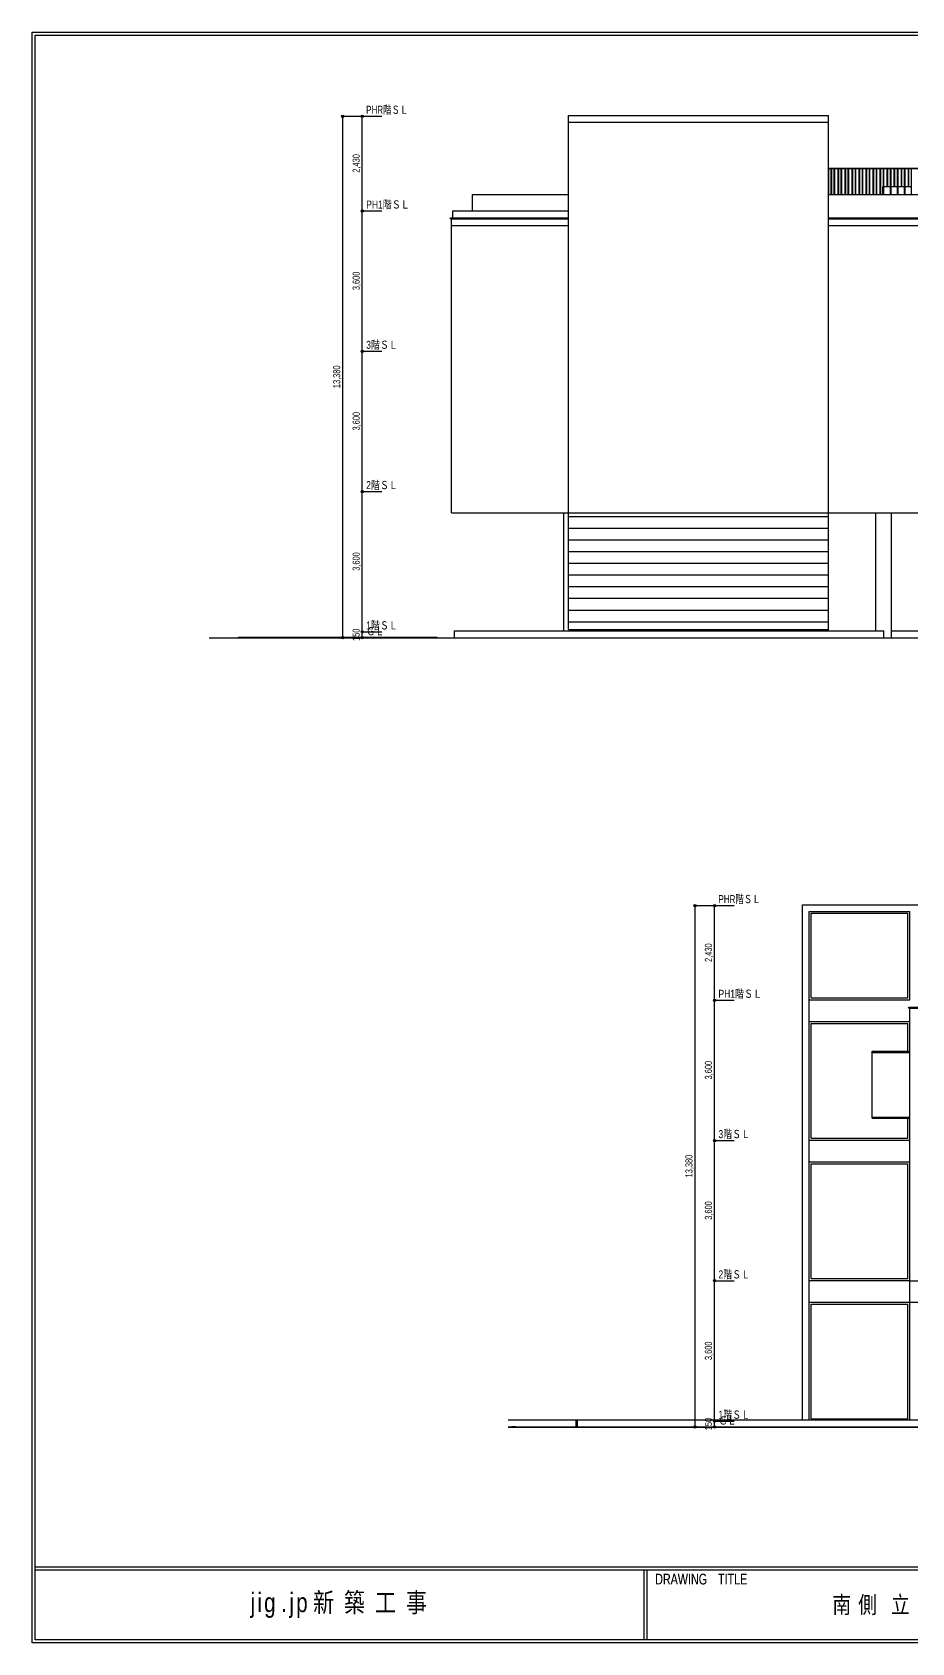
# Model space of a CAD drawing. Units: millimetres at full size, sheet at 1:150. Extents: x -30038 to 30038, y -20812 to 20512.
# Drawn here: x -30038 to -7479, y -20812 to 20512 of the extents above; entities that cross this region are included whole.
import ezdxf
from ezdxf.enums import TextEntityAlignment as Align

# ---------------------------------------------------------------- set-up
doc = ezdxf.new("R2010")
doc.units = ezdxf.units.MM
doc.header["$LTSCALE"] = 150
doc.header["$PDMODE"] = 32
doc.header["$PDSIZE"] = 60
for name, color, linetype in [('0-0_ﾚｲﾔ-0', 4, 'Continuous'), ('0-5_ﾚｲﾔ-5', 3, 'Continuous'), ('0-6_ﾚｲﾔ-6', 4, 'Continuous')]:
    doc.layers.add(name, color=color, linetype=linetype)
doc.styles.add('游ゴシック Light', font='')
doc.styles.get('游ゴシック Light').set_extended_font_data('游ゴシック Light')

msp = doc.modelspace()

# ---------------------------------------------------------------- linework, layer by layer
at = {"layer": '0-0_ﾚｲﾔ-0'}
for p, q in [((-30037.5, 20512.5), (30037.5, 20512.5)), ((-30037.5, -20812.5), (-30037.5, 20512.5)), ((-29962.5, 20437.5), (29962.5, 20437.5)), ((-29962.5, -20737.5), (-29962.5, 20437.5)), ((-29962.5, -18862.5), (29962.5, -18862.5)), ((-29962.5, -18937.5), (29962.5, -18937.5)), ((-14350, -18937.5), (-14350, -20737.5)), ((-14275, -18937.5), (-14275, -20737.5)), ((30037.5, -20812.5), (-30037.5, -20812.5)), ((29962.5, -20737.5), (-29962.5, -20737.5))]:
    msp.add_line(p, q, dxfattribs=at)
at = {"layer": '0-5_ﾚｲﾔ-5', "color": 4}
for p, q in [((-22072.6, 18357), (-21572.6, 18357)), ((-22072.6, 4977), (-22072.6, 18357)), ((-21572.6, 18357), (-21072.6, 18357)), ((-21572.6, 15927), (-21572.6, 18357)), ((-16282.6, 18207), (-9614.6, 18207)), ((-9614.6, 18207), (-9614.6, 18375)), ((-8191.1, 16557), (-8026.1, 16557)), ((-8011.1, 16557), (-7846.1, 16557)), ((-7831.1, 16557), (-7666.1, 16557)), ((-7651.1, 16557), (-7486.1, 16557)), ((-16282.6, 15927), (-16282.6, 16352)), ((-9614.6, 16352), (18351.4, 16352)), ((-21572.6, 15927), (-21072.6, 15927)), ((-21572.6, 12327), (-21572.6, 15927)), ((-21572.6, 15927), (-21072.6, 15927)), ((-19312.6, 15722), (-16282.6, 15722)), ((-19282.6, 15557), (-19282.6, 15722)), ((-19248.6, 15752), (-19248.6, 15927)), ((-19248.6, 15927), (-16282.6, 15927)), ((-19248.6, 15752), (-19248.6, 15927)), ((-16282.6, 15377), (-16282.6, 15937)), ((-9614.6, 15752), (-198.6, 15752)), ((-9614.6, 15722), (-198.6, 15722)), ((-19282.6, 15557), (-16282.6, 15557)), ((-9614.6, 15557), (-198.6, 15557)), ((-21572.6, 12327), (-21072.6, 12327)), ((-21572.6, 8727), (-21572.6, 12327)), ((-21572.6, 12327), (-21072.6, 12327)), ((-16282.6, 11777), (-16282.6, 12337)), ((-21572.6, 8727), (-21072.6, 8727)), ((-21572.6, 5127), (-21572.6, 8727)), ((-21572.6, 8727), (-21072.6, 8727)), ((-16282.6, 8177), (-16282.6, 8737)), ((-19282.6, 8177), (-19282.6, 8342)), ((-19282.6, 8177), (-16282.6, 8177)), ((-16398.6, 5157), (-16398.6, 8177)), ((-9614.6, 8177), (-198.6, 8177)), ((-8398.6, 5157), (-8398.6, 8177)), ((-7998.6, 4977), (-7998.6, 8177)), ((-22072.6, 4977), (-21572.6, 4977)), ((-21572.6, 5127), (-21072.6, 5127)), ((-21572.6, 5127), (-21072.6, 5127)), ((-21572.6, 4977), (-21572.6, 5127)), ((-21572.6, 4977), (-21072.6, 4977)), ((-19648.6, 4977), (-19648.6, 4987)), ((-8193.6, 4977), (-8193.6, 5157)), ((-7998.6, 5157), (-398.6, 5157)), ((-13037.8, -1895), (-12537.8, -1895)), ((-13037.8, -15275), (-13037.8, -1895)), ((-12537.8, -1895), (-12037.8, -1895)), ((-12537.8, -4325), (-12537.8, -1895)), ((-10109.8, -2045), (-7527.8, -2045)), ((-10059.8, -4265), (-10059.8, -2095)), ((-10059.8, -2095), (-7577.8, -2095)), ((-12537.8, -4325), (-12037.8, -4325)), ((-12537.8, -7925), (-12537.8, -4325)), ((-12537.8, -4325), (-12037.8, -4325)), ((-10109.8, -4315), (-7527.8, -4315)), ((-7557.8, -4530), (11170.2, -4530)), ((-7527.8, -4695), (-7527.8, -4530)), ((-10109.8, -4875), (-7527.8, -4875)), ((-10059.8, -7865), (-10059.8, -4925)), ((-10059.8, -4925), (-7577.8, -4925)), ((-7577.8, -5635), (-7577.8, -4925)), ((-7527.8, -5635), (-7527.8, -4875)), ((-7527.8, -4925), (-7527.8, -4875)), ((-7527.8, -4925), (-7527.8, -4875)), ((-7527.8, -5635), (-7527.8, -4875)), ((-8493.8, -5665), (-7527.8, -5665)), ((-8493.8, -7355), (-7527.8, -7355)), ((-8493.8, -7355), (-7527.8, -7355)), ((-7577.8, -7865), (-7577.8, -7355)), ((-7527.8, -7895), (-7527.8, -7355)), ((-7527.8, -7895), (-7527.8, -7355)), ((-12537.8, -7925), (-12037.8, -7925)), ((-12537.8, -11525), (-12537.8, -7925)), ((-12537.8, -7925), (-12037.8, -7925)), ((-10109.8, -7915), (-7527.8, -7915)), ((-10059.8, -7865), (-7577.8, -7865)), ((-7527.8, -7915), (-7527.8, -7865)), ((-7527.8, -7915), (-7527.8, -7865)), ((-10109.8, -8475), (-7527.8, -8475)), ((-10059.8, -8525), (-7577.8, -8525)), ((-10059.8, -11465), (-10059.8, -8525)), ((-7577.8, -11465), (-7577.8, -8525)), ((-7527.8, -8525), (-7527.8, -8475)), ((-7527.8, -11495), (-7527.8, -8475)), ((-12537.8, -11525), (-12037.8, -11525)), ((-12537.8, -15125), (-12537.8, -11525)), ((-12537.8, -11525), (-12037.8, -11525)), ((-10109.8, -11515), (-7527.8, -11515)), ((-10059.8, -11465), (-7577.8, -11465)), ((-10109.8, -12075), (-7527.8, -12075)), ((-10059.8, -12125), (-7577.8, -12125)), ((-10059.8, -15065), (-10059.8, -12125)), ((-7577.8, -15065), (-7577.8, -12125)), ((-7527.8, -12075), (11140.2, -12075)), ((-17833.3, -15095), (-16084.4, -15095)), ((-17833.3, -15275), (-17743.8, -15275)), ((-17743.8, -15275), (-17643.8, -15275)), ((-17643.8, -15275), (-17643.8, -15265)), ((-17643.8, -15275), (-16148, -15275)), ((-16084.4, -15275), (-16081.8, -15275)), ((-16081.8, -15275), (-16081.8, -15095)), ((-16050.7, -15275), (-16050.7, -15125)), ((-16048.1, -15275), (-16048.1, -15095)), ((-16048.1, -15275), (-2068.8, -15275)), ((-13037.8, -15275), (-12537.8, -15275)), ((-12537.8, -15125), (-12037.8, -15125)), ((-12537.8, -15125), (-12037.8, -15125)), ((-12537.8, -15275), (-12537.8, -15125)), ((-12537.8, -15275), (-12037.8, -15275)), ((-10109.8, -15095), (-10109.8, -15065)), ((-10059.8, -15065), (-7577.8, -15065))]:
    msp.add_line(p, q, dxfattribs=at)
at = {"layer": '0-5_ﾚｲﾔ-5'}
for p, q in [((-9614.6, 15377), (-9614.6, 18207)), ((-9614.6, 17027), (16276.2, 17027)), ((-9614.6, 17012), (16276.2, 17012)), ((-9603.6, 16352), (-9603.6, 17012)), ((-9546.1, 16352), (-9546.1, 17012)), ((-9531.1, 16352), (-9531.1, 17012)), ((-9466.1, 16352), (-9466.1, 17012)), ((-9451.1, 16352), (-9451.1, 17012)), ((-9366.1, 16352), (-9366.1, 17012)), ((-9351.1, 16352), (-9351.1, 17012)), ((-9286.1, 16352), (-9286.1, 17012)), ((-9271.1, 16352), (-9271.1, 17012)), ((-9186.1, 16352), (-9186.1, 17012)), ((-9171.1, 16352), (-9171.1, 17012)), ((-9106.1, 16352), (-9106.1, 17012)), ((-9091.1, 16352), (-9091.1, 17012)), ((-9006.1, 16352), (-9006.1, 17012)), ((-8991.1, 16352), (-8991.1, 17012)), ((-8926.1, 16352), (-8926.1, 17012)), ((-8911.1, 16352), (-8911.1, 17012)), ((-8826.1, 16352), (-8826.1, 17012)), ((-8811.1, 16352), (-8811.1, 17012)), ((-8746.1, 16352), (-8746.1, 17012)), ((-8731.1, 16352), (-8731.1, 17012)), ((-8646.1, 16352), (-8646.1, 17012)), ((-8631.1, 16352), (-8631.1, 17012)), ((-8566.1, 16352), (-8566.1, 17012)), ((-8551.1, 16352), (-8551.1, 17012)), ((-8466.1, 16352), (-8466.1, 17012)), ((-8451.1, 16352), (-8451.1, 17012)), ((-8386.1, 16352), (-8386.1, 17012)), ((-8371.1, 16352), (-8371.1, 17012)), ((-8286.1, 16352), (-8286.1, 17012)), ((-8271.1, 16352), (-8271.1, 17012)), ((-8206.1, 16352), (-8206.1, 17012)), ((-8191.1, 16352), (-8191.1, 17012)), ((-8106.1, 16557), (-8106.1, 17012)), ((-8091.1, 16557), (-8091.1, 17012)), ((-8026.1, 16352), (-8026.1, 17012)), ((-8011.1, 16352), (-8011.1, 17012)), ((-7926.1, 16557), (-7926.1, 17012)), ((-7911.1, 16557), (-7911.1, 17012)), ((-7846.1, 16352), (-7846.1, 17012)), ((-7831.1, 16352), (-7831.1, 17012)), ((-7746.1, 16557), (-7746.1, 17012)), ((-7731.1, 16557), (-7731.1, 17012)), ((-7666.1, 16352), (-7666.1, 17012)), ((-7651.1, 16352), (-7651.1, 17012)), ((-7566.1, 16557), (-7566.1, 17012)), ((-7551.1, 16557), (-7551.1, 17012)), ((-7486.1, 16352), (-7486.1, 17012)), ((-19282.6, 12327), (-19282.6, 15722)), ((-19282.6, 11777), (-19282.6, 15722)), ((-16282.6, 11777), (-16282.6, 15377)), ((-9614.6, 11777), (-9614.6, 15377)), ((-19282.6, 8177), (-19282.6, 12327)), ((-16282.6, 8177), (-16282.6, 12227)), ((-19282.6, 8177), (-19282.6, 11777)), ((-16282.6, 8177), (-16282.6, 11777)), ((-16282.6, 8177), (-16282.6, 11777)), ((-9614.6, 8177), (-9614.6, 11777)), ((-19282.6, 8177), (-16282.6, 8177)), ((-16282.6, 8177), (-9614.6, 8177)), ((-9614.6, 5187), (-9614.6, 8177)), ((-25500, 4977), (26500, 4977)), ((-25500, 4976), (26500, 4976)), ((-25500, 4975), (26500, 4975)), ((-16282.6, 5187), (-9614.6, 5187)), ((-16268.6, 5157), (-16268.6, 5187)), ((-9614.6, 5157), (-9614.6, 5187)), ((-10277.8, -4875), (-10277.8, -2045)), ((-10109.8, -4875), (-10109.8, -2045)), ((-7527.8, -4315), (-7527.8, -2045)), ((-7527.8, -8475), (-7527.8, -4530)), ((-10277.8, -8475), (-10277.8, -4875)), ((-10109.8, -8475), (-10109.8, -4875)), ((-7527.8, -4875), (-7527.8, -4695)), ((-10277.8, -12075), (-10277.8, -8025)), ((-10109.8, -12075), (-10109.8, -8025)), ((-7527.8, -12075), (-7527.8, -8025)), ((-10277.8, -15065), (-10277.8, -11525)), ((-10109.8, -15065), (-10109.8, -11525)), ((-7527.8, -12075), (-7364.3, -12075)), ((-17833.3, -15275), (-16148, -15275)), ((-17833.3, -15276), (-16148, -15276)), ((-17833.3, -15277), (-16148, -15277)), ((-16148, -15277), (-16148, -15275)), ((-16148, -15276), (13406.2, -15276)), ((-16148, -15277), (13406.2, -15277)), ((-10277.8, -15095), (-10277.8, -15065))]:
    msp.add_line(p, q, dxfattribs=at)
at = {"layer": '0-5_ﾚｲﾔ-5', "color": 5}
for p, q in [((-16282.6, 8087), (-9614.6, 8087)), ((-16282.6, 7787), (-9614.6, 7787)), ((-16282.6, 7487), (-9614.6, 7487)), ((-16282.6, 7187), (-9614.6, 7187)), ((-16282.6, 6887), (-9614.6, 6887)), ((-16282.6, 6587), (-9614.6, 6587)), ((-16282.6, 6287), (-9614.6, 6287)), ((-16282.6, 5987), (-9614.6, 5987)), ((-16282.6, 5687), (-9614.6, 5687)), ((-16282.6, 5387), (-9614.6, 5387))]:
    msp.add_line(p, q, dxfattribs=at)
at = {"layer": '0-5_ﾚｲﾔ-5', "color": 4}
for points in [[(-16282.6, 18207), (-16282.6, 18375), (-9614.6, 18375)], [(-8223.6, 16352), (-8223.6, 16557), (-8206.1, 16557)], [(-18748.6, 15927), (-18748.6, 16352), (-16282.6, 16352)], [(-19312.6, 15722), (-19312.6, 15752), (-16282.6, 15752)], [(-24748.6, 4977), (-24748.6, 4987), (-19648.6, 4987)], [(-19203.6, 4977), (-19203.6, 5157), (-8193.6, 5157)], [(-10277.8, -2045), (-10277.8, -1877), (-6159.8, -1877)], [(-10059.8, -4265), (-7577.8, -4265), (-7577.8, -2095)], [(-7557.8, -4530), (-7557.8, -4500), (11170.2, -4500)], [(-8493.8, -7355), (-8493.8, -5635), (-7527.8, -5635)], [(-8493.8, -5665), (-8493.8, -5635), (-7527.8, -5635)], [(-8493.8, -7355), (-8493.8, -7325), (-7527.8, -7325)], [(-7527.8, -12075), (-7527.8, -11525), (10976.6, -11525)], [(-17743.8, -15275), (-17743.8, -15265), (-17643.8, -15265)], [(-16084.4, -15275), (-16084.4, -15095), (-16081.8, -15095)], [(-16081.8, -15275), (-16081.8, -15095), (-16050.7, -15095)], [(-16081.8, -15275), (-16050.7, -15275), (-16050.7, -15125)], [(-16081.8, -15275), (-16081.8, -15125), (-16050.7, -15125)], [(-16050.7, -15275), (-16050.7, -15095), (-16048.1, -15095)], [(-16050.7, -15275), (-16048.1, -15275), (-16048.1, -15095), (-2068.8, -15095)]]:
    msp.add_lwpolyline(points, dxfattribs=at)
at = {"layer": '0-5_ﾚｲﾔ-5'}
for points in [[(-16282.6, 15377), (-16282.6, 18207), (-9614.6, 18207)], [(-9614.6, 8177), (18885.4, 8177), (18885.4, 12227)], [(-16282.6, 5187), (-16282.6, 8177), (-9614.6, 8177)], [(-7527.8, -15095), (-7527.8, -15065), (-7527.8, -11525)], [(-16148, -15277), (-16148, -15275), (13406.2, -15275)]]:
    msp.add_lwpolyline(points, dxfattribs=at)
at = {"layer": '0-5_ﾚｲﾔ-5', "color": 4}
for p in [(-22072.6, 18357), (-21572.6, 18357), (-21572.6, 15927), (-21572.6, 12327), (-21572.6, 8727), (-22072.6, 4977), (-21572.6, 5127), (-21572.6, 4977), (-13037.8, -1895), (-12537.8, -1895), (-12537.8, -4325), (-12537.8, -7925), (-12537.8, -11525), (-13037.8, -15275), (-12537.8, -15125), (-12537.8, -15275)]:
    msp.add_point(p, dxfattribs=at)

# ---------------------------------------------------------------- texts
at = {"layer": '0-0_ﾚｲﾔ-0', "style": '游ゴシック Light', "width": 0.75}
for p in [(-14063.1, -19398.3), (-14058.3, -19398.3)]:
    msp.add_text('DRAWING\u3000TITLE', height=274.9, dxfattribs=at).set_placement(p, align=Align.BOTTOM_LEFT)
at = {"layer": '0-5_ﾚｲﾔ-5', "color": 7, "style": '游ゴシック Light'}
for s, width, p in [('PHR階ＳＬ', 0.75, (-21472.6, 18357)), ('PH1階ＳＬ', 0.8, (-21472.6, 15927)), ('3階ＳＬ', 0.8, (-21472.6, 12327)), ('2階ＳＬ', 0.8, (-21472.6, 8727)), ('1階ＳＬ', 0.8, (-21472.6, 5127)), ('ＧＬ', 0.8, (-21472.6, 4977)), ('PHR階ＳＬ', 0.75, (-12437.8, -1895)), ('PH1階ＳＬ', 0.8, (-12437.8, -4325)), ('3階ＳＬ', 0.8, (-12437.8, -7925)), ('2階ＳＬ', 0.8, (-12437.8, -11525)), ('1階ＳＬ', 0.8, (-12437.8, -15125)), ('ＧＬ', 0.8, (-12437.8, -15275))]:
    msp.add_text(s, height=205.3, dxfattribs=dict(at, width=width)).set_placement(p, align=Align.BOTTOM_LEFT)
at = {"layer": '0-5_ﾚｲﾔ-5', "color": 7, "style": '游ゴシック Light', "width": 0.75}
for s, p in [('2,430', (-21582.6, 16909.3)), ('3,600', (-21582.6, 13894.3)), ('13,380', (-22082.6, 11381.6)), ('3,600', (-21582.6, 10294.3)), ('3,600', (-21582.6, 6694.3)), ('150', (-21582.6, 4893.8)), ('2,430', (-12547.8, -3342.7)), ('3,600', (-12547.8, -6357.7)), ('13,380', (-13047.8, -8870.4)), ('3,600', (-12547.8, -9957.7)), ('3,600', (-12547.8, -13557.7)), ('150', (-12547.8, -15358.2))]:
    msp.add_text(s, height=183.3, rotation=90, dxfattribs=at).set_placement(p, align=Align.BOTTOM_LEFT)
at = {"layer": '0-6_ﾚｲﾔ-6', "attachment_point": 7, "style": '游ゴシック Light'}
for s, insert, char_height in [('\\T1.47;\\W0.8;jig.jp新築工事', (-24435.7, -20175), 494.9), ('\\T1.38;\\W0.8;南側\\~立面図,東側\\~立面図', (-9515.3, -20137.5), 439.9)]:
    msp.add_mtext(s, dxfattribs=dict(at, insert=insert, char_height=char_height))

doc.saveas('drawing.dxf')
